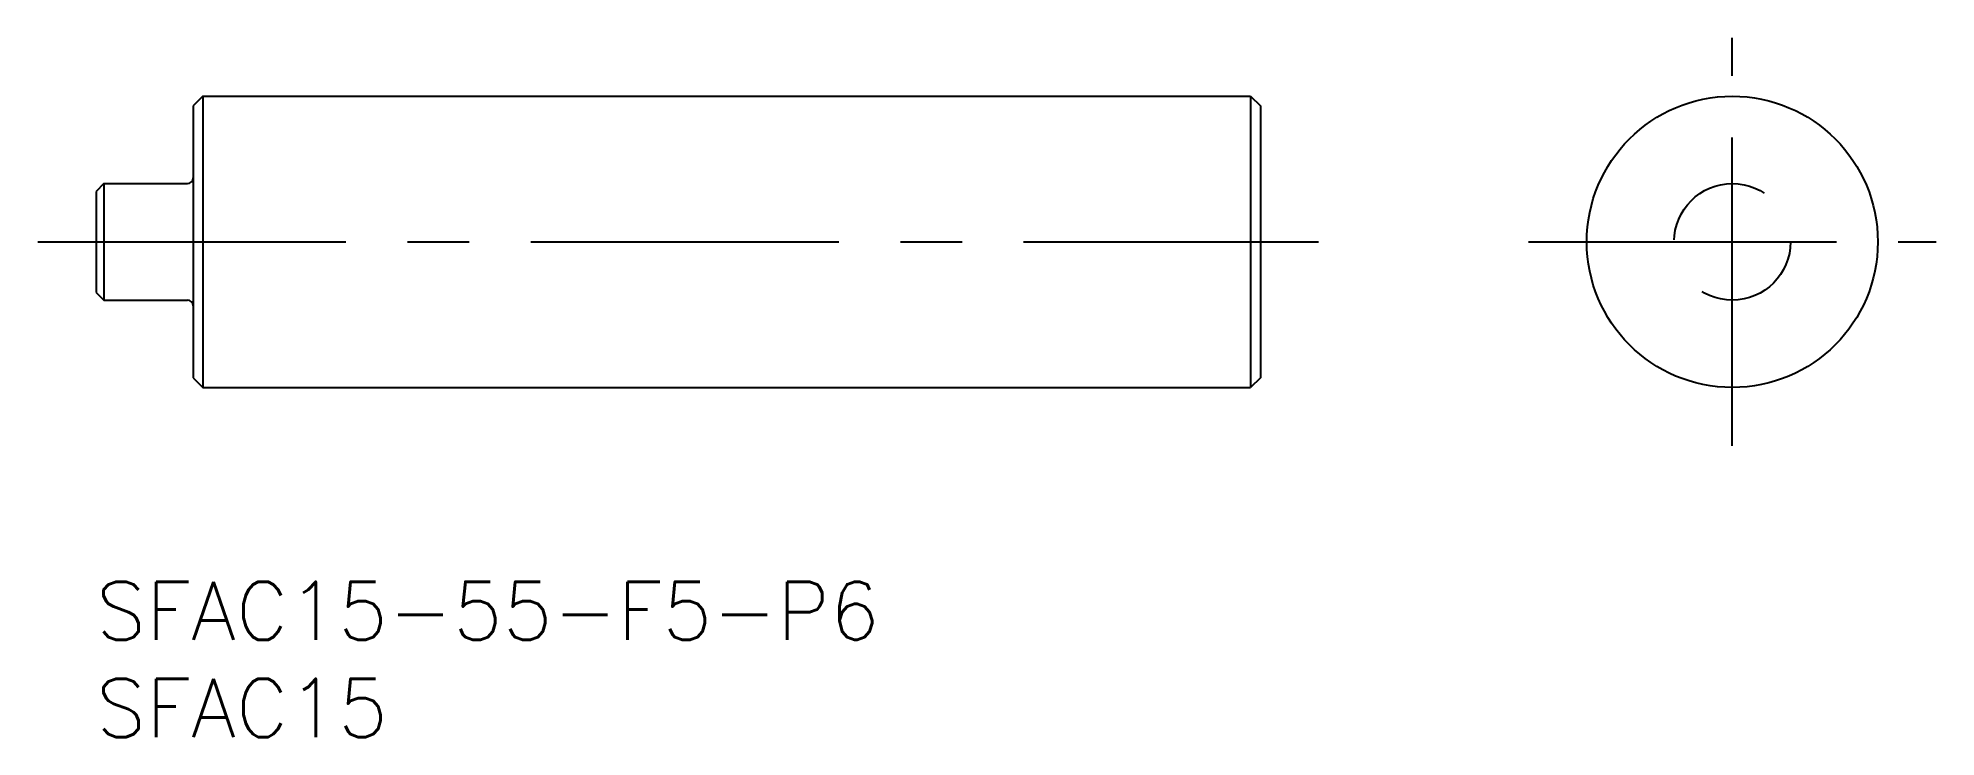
# Model space of a CAD drawing. Extents: x -3 to 94.8, y -8 to 28.
import ezdxf

# ---------------------------------------------------------------- set-up
doc = ezdxf.new("R2010")
doc.units = 0
doc.header["$LTSCALE"] = 0.5
doc.linetypes.add('CENTER', pattern=[50.8, 31.75, -6.35, 6.35, -6.35])
doc.linetypes.add('DASHED', pattern=[19.05, 12.7, -6.35])
for name, color, linetype in [('MSM_CENTER', 1, 'CENTER'), ('MSM_CONTINUOUS', 7, 'CONTINUOUS'), ('MSM_DASHED', 4, 'DASHED'), ('MSM_PART_NUMBER', 7, 'CONTINUOUS')]:
    doc.layers.add(name, color=color, linetype=linetype)
doc.styles.get("Standard").update_dxf_attribs({"font": 'txt.shx', "height": 3, "bigfont": 'bigfont.shx'})

# ---------------------------------------------------------------- blocks, each defined once
blk = doc.blocks.new('*U4')
at = {"layer": 'MSM_PART_NUMBER'}
blk.add_text('SFAC15-55-F5-P6', height=3, dxfattribs=at).set_placement((0, -3))
blk = doc.blocks.new('*U5')
at = {"layer": 'MSM_PART_NUMBER'}
blk.add_text('SFAC15', height=3, dxfattribs=at).set_placement((0, -8))

msp = doc.modelspace()

# ---------------------------------------------------------------- linework, layer by layer
at = {"layer": 'MSM_CENTER'}
for p, q in [((84.325, 7), (84.325, 28)), ((-3, 17.5), (63, 17.5)), ((73.825, 17.5), (94.825, 17.5))]:
    msp.add_line(p, q, dxfattribs=at)
at = {"layer": 'MSM_CONTINUOUS'}
for p, q in [((5.5, 25), (5, 24.5)), ((5, 24.5), (5, 10.5)), ((5.5, 25), (5.5, 10)), ((5.5, 25), (59.5, 25)), ((59.5, 25), (60, 24.5)), ((59.5, 25), (59.5, 10)), ((60, 24.5), (60, 10.5)), ((0.4, 20.5), (0, 20.1)), ((0, 20.1), (0, 14.9)), ((0.4, 20.5), (0.4, 14.5)), ((0.4, 20.5), (4.7, 20.5)), ((0, 14.9), (0.4, 14.5)), ((0.4, 14.5), (4.7, 14.5)), ((5, 10.5), (5.5, 10)), ((5.5, 10), (59.5, 10)), ((60, 10.5), (59.5, 10))]:
    msp.add_line(p, q, dxfattribs=at)
msp.add_circle((84.325, 17.5), 7.5, dxfattribs=at)
for centre, start, end in [((4.7, 20.8), 270, 0), ((4.7, 14.2), 0, 90)]:
    msp.add_arc(centre, 0.3, start, end, dxfattribs=at)
at = {"layer": 'MSM_DASHED'}
msp.add_circle((84.325, 17.5), 3, dxfattribs=at)

# ---------------------------------------------------------------- block references
at = {"layer": 'MSM_CONTINUOUS'}
for name in ['*U4', '*U5']:
    msp.add_blockref(name, (0, 0), dxfattribs=at)

doc.saveas('drawing.dxf')
